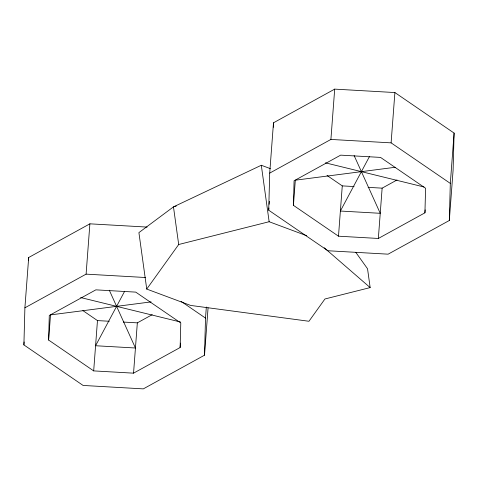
<?xml version="1.0" encoding="UTF-8"?>
<svg xmlns="http://www.w3.org/2000/svg" width="478" height="478" viewBox="0 0 478 478"><rect width="100%" height="100%" fill="white"/><g stroke="black" fill="none" stroke-linecap="round" stroke-linejoin="round"><path stroke-width="0.72" d="M208.073 307.85L204.512 355.202L143.31 388.877L83.106 385.447L23.9 344.919L24.898 307.814L28.686 257.505L89.888 223.829L147.116 227.086M28.602 260.474L28.686 257.505M48.619 340.049L49.282 315.48L95.863 289.847L135.728 292.118L180.786 322.967L180.128 347.536L133.547 373.163L93.682 370.898L48.619 340.049L50.513 314.894L151.108 301.893M204.512 355.202L205.51 318.097L206.341 306.995M268.708 210.212L269.706 173.108L273.488 122.798L334.69 89.123L394.894 92.553L454.1 133.081L453.102 170.186L449.314 220.495L388.112 254.171L327.908 250.747L268.708 210.212L268.875 207.996M273.368 127.256L273.488 122.798M293.426 205.343L294.084 180.774L340.665 155.141L380.53 157.411L425.593 188.26L424.93 212.829L378.349 238.462L338.49 236.192L293.426 205.343L295.32 180.188L395.181 167.282M449.314 220.495L450.312 183.391L454.1 133.081M23.9 344.919L24.121 341.955M24.898 307.814L86.1 274.139L89.888 223.829M93.682 370.898L97.47 320.589L82.855 310.58M133.547 373.163L137.335 322.859L152.213 314.667M180.128 347.536L180.463 343.096M269.15 204.291L269.371 201.334M269.706 173.108L330.907 139.433L334.69 89.123M338.49 236.192L342.272 185.882L327.048 175.462M378.349 238.462L382.137 188.153L397.021 179.967M450.312 183.391L391.106 142.862L394.894 92.553M424.93 212.829L425.157 209.872M124.656 291.251L95.576 345.743L135.441 348.008L109.307 290.224M369.458 156.551L340.378 211.037L380.243 213.308L354.108 155.523M355.847 252.426L367.54 268.773L370.157 287.589L324.932 298.983L308.955 321.27L190.608 305.424L146.74 289.076L178.694 244.509L269.144 221.726L306.745 235.738M270.357 168.638L261.305 165.263L173.472 206.866L138.907 232.619L146.74 289.076M174.171 206.657L176.274 206.03M330.907 139.433L391.106 142.862M342.272 185.882L354.084 186.557M368.114 187.352L382.137 188.153M86.1 274.139L145.557 277.521M97.47 320.589L109.283 321.258M123.306 322.058L137.335 322.859M325.458 162.843L423.95 186.97M80.651 297.543L180.582 322.029M181.096 301.379L205.51 318.097M324.215 247.777L370.157 287.589M261.305 165.263L269.144 221.726M173.472 206.866L178.694 244.509"/></g></svg>
